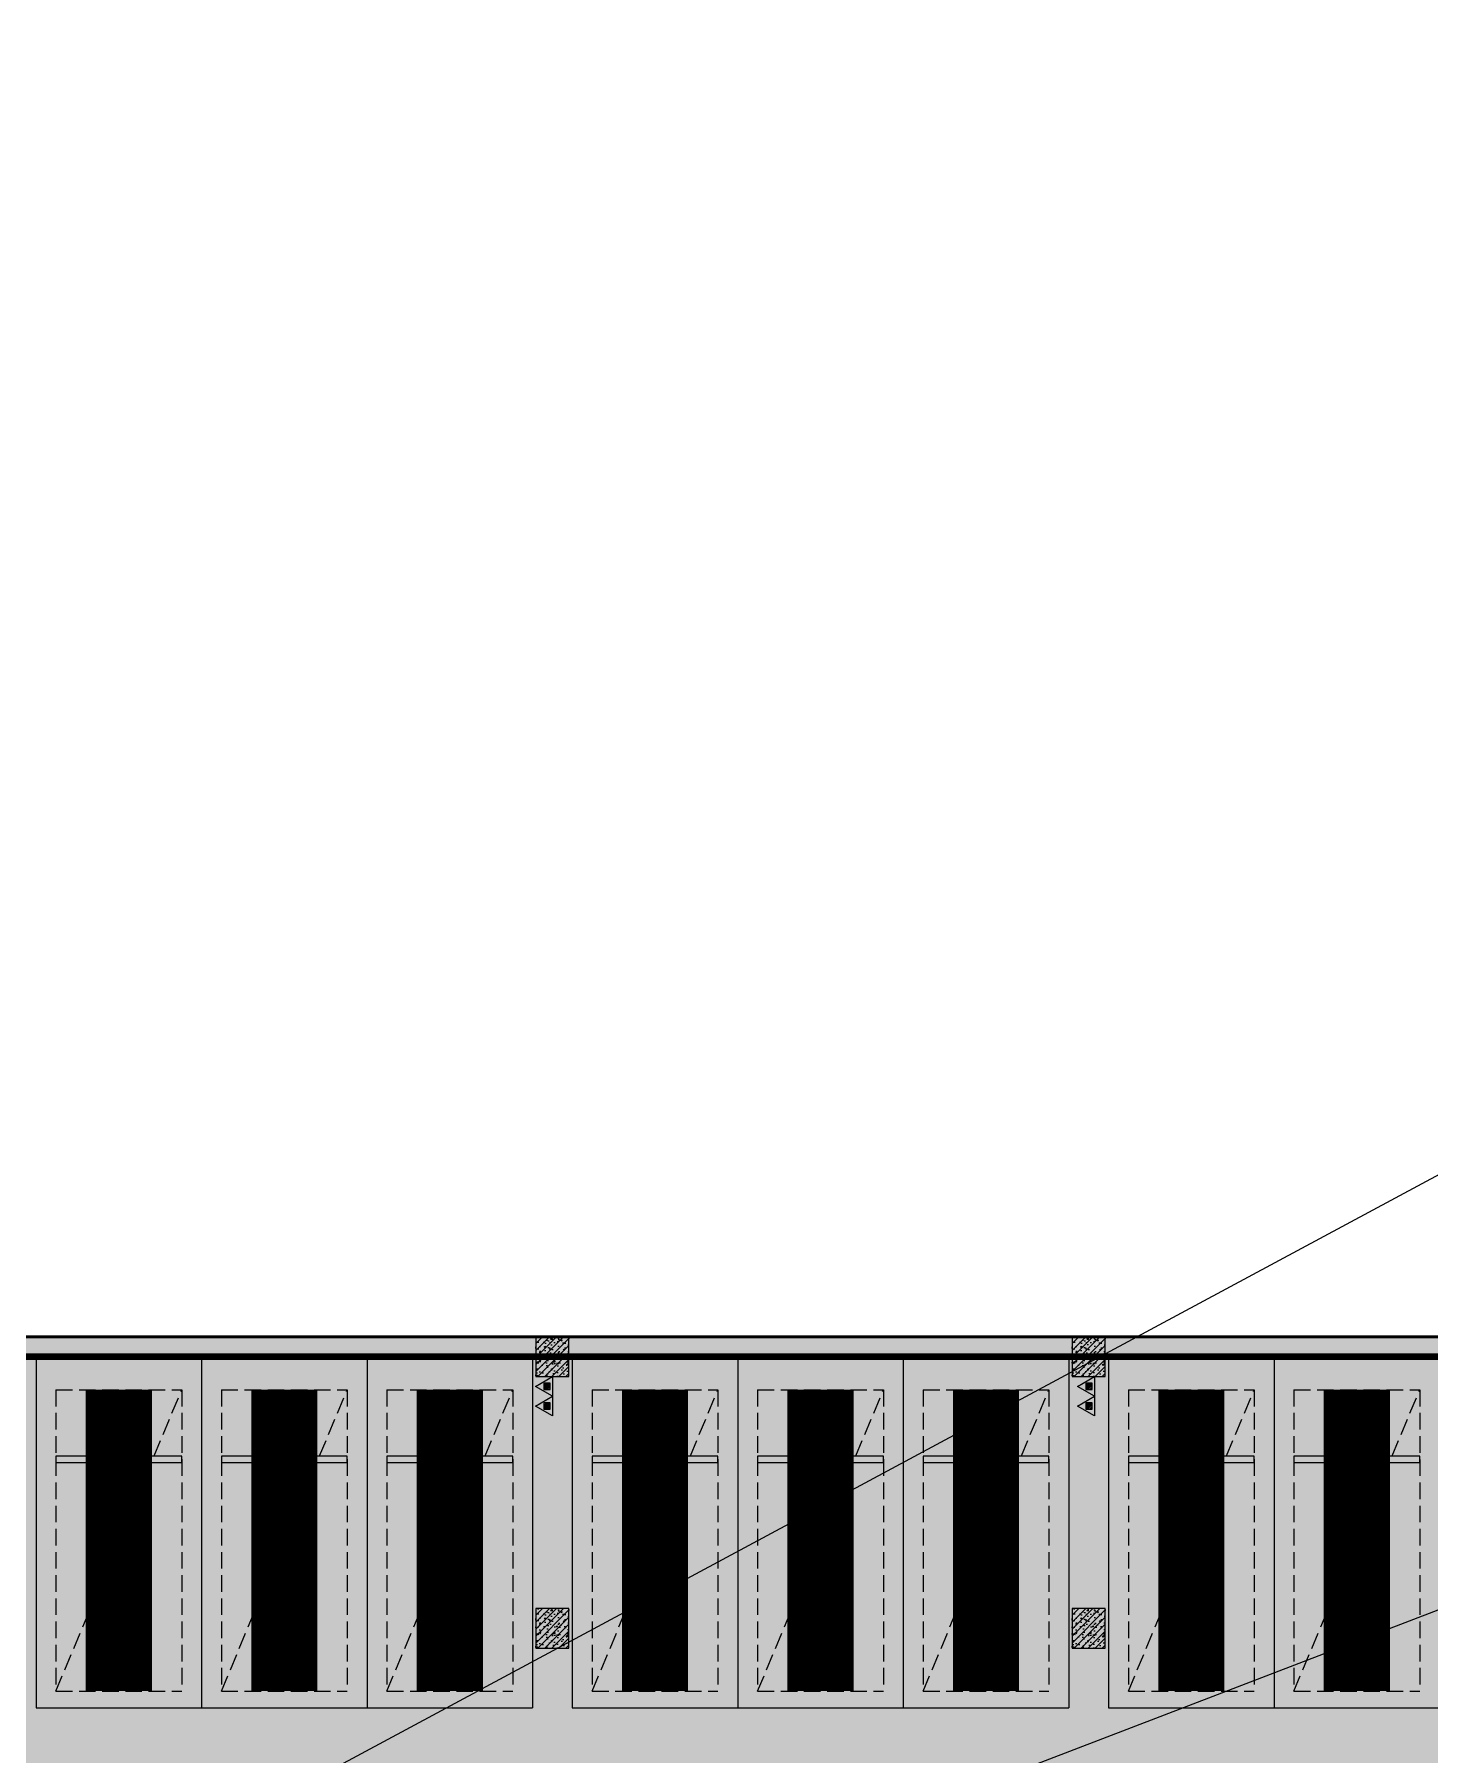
# Model space of a CAD drawing. Extents: x -1338203 to 1886333, y -530034 to 1031844.
# Drawn here: x 776032 to 797106, y 201521 to 227491 of the extents above; entities that cross this region are included whole.
import ezdxf

# ---------------------------------------------------------------- set-up
doc = ezdxf.new("R2010")
doc.units = 0
doc.header["$LTSCALE"] = 1000
doc.header["$MEASUREMENT"] = 0
doc.linetypes.add('A-001-平面B2$0$__DASH', pattern=[0.35, 0.25, -0.1])
doc.layers.add('AAD-A-PROOF', color=30, linetype='Continuous', plot=False)
doc.layers.add('负一层消火栓$0$AAD-A-MODIFY_20230609', color=201, linetype='Continuous', plot=False)
for name, color, linetype in [('p-a-regular', 5, 'Continuous'), ('S001地下一墙柱$0$0S-CW-HATCH', 251, 'Continuous'), ('S001地下一墙柱$0$0S-CW-HATCH-UP', 251, 'Continuous'), ('S001地下一墙柱$0$S001地下一墙柱$0$0S-CC-LINE', 52, 'Continuous'), ('S001地下一墙柱$0$S001地下一墙柱$0$0S-CW-HATCH', 251, 'Continuous'), ('S001地下一墙柱$0$S001地下一墙柱$0$0S-CW-HATCH-UP', 251, 'Continuous'), ('负一层消火栓$0$0P-EQUIP-FH', 7, 'Continuous')]:
    doc.layers.add(name, color=color, linetype=linetype)
doc.layers.add('p-a-regular-narrow', color=7, linetype='Continuous', true_color=0x9600ff)
doc.layers.add('p-a-wall', color=7, linetype='Continuous', lineweight=50)
doc.layers.add('p-h-walkable', color=7, linetype='Continuous', lineweight=70, true_color=0xf0f0f0)

# ---------------------------------------------------------------- blocks, each defined once
blk = doc.blocks.new('负一层消火栓$0$$TwtSys$00000546')
h = blk.add_hatch()
h.set_pattern_fill('ANSI31', color=256, scale=200, style=0)
h.set_pattern_definition([(45, (-38543.802, -6670.83), (-17.67767, 17.67767), [])])
h.paths.add_polyline_path([(-65, 174), (65, 174), (65, 44), (-65, 44)])
for points in [[(0, 344), (-198, 0), (198, 0)], [(-65, 174), (65, 174), (65, 44), (-65, 44)]]:
    blk.add_lwpolyline(points, close=True)
blk = doc.blocks.new('负一层消火栓')
at = {"layer": '负一层消火栓$0$AAD-A-MODIFY_20230609', "color": 4}
blk.add_line((-30597, -129633), (108874, -54708), dxfattribs=at)
at = {"layer": '负一层消火栓$0$0P-EQUIP-FH', "xscale": -0.7500000000000013, "yscale": 0.7500000000000013, "zscale": 0.75, "rotation": 90}
for p in [(17491, -99809), (25679, -99809), (17491, -100106), (25679, -100106)]:
    blk.add_blockref('负一层消火栓$0$$TwtSys$00000546', p, dxfattribs=at)

msp = doc.modelspace()

# ---------------------------------------------------------------- hatches: boundary and pattern name
at = {"layer": 'p-h-walkable', "ltscale": 0.002}
h = msp.add_hatch(color=256, dxfattribs=at)
h.dxf.hatch_style = 1
h.paths.add_polyline_path([(633826.6, 244460.7), (640276.6, 244575.6), (640576.6, 234544.8), (645576.7, 234544.6), (645576.7, 209278.9), (732355.9, 209029), (732355.1, 235229.9), (738506.7, 235229.9), (738506.6, 268838.9), (732734.3, 268838.9), (732734.3, 272898.9), (711963.1, 272898.9), (711963.1, 278984.7), (717256.7, 278984.7), (717256.7, 284049), (733571.6, 284135.6), (733996.6, 290449.1), (739216.6, 290449.1), (739766.6, 284299.1), (754626.6, 284299.1), (755296.6, 290449.1), (760516.6, 290449.1), (760816.6, 283049.1), (760816.3, 275879.2), (775122.6, 275879.2), (776006.6, 274138.9), (776006.6, 259429.1), (778716.6, 259429.1), (778716.6, 238849.1), (783416.6, 238849.1), (783416.6, 237229.1), (782066.6, 237229.1), (782066.6, 234429.1), (779546.6, 234429.1), (779546.6, 237129.1), (773916.6, 237129.1), (773916.6, 243229.1), (764306.6, 243225.6), (764306.6, 236639.1), (760766.6, 236639.1), (760766.6, 234429.1), (758246.6, 234429.1), (758246.6, 238649.1), (762116.6, 238649.1), (762116.6, 243225.6), (748656.6, 243225.6), (748756.3, 207529.1), (800106.6, 207528.9), (800206.7, 201639.7), (812908.2, 202239.1), (812576.6, 180449.3), (744206, 180449.3), (744206, 173439), (728556.7, 173439), (728556.6, 122289.1), (746356.6, 122289.1), (750916.6, 132325.6), (842896.6, 132325.6), (843211.6, 121345.6), (839116.6, 121345.6), (839116.6, 93449.1), (864906.6, 93449.1), (864906.6, 79694), (875856.6, 74929.1), (875856.6, 65749.1), (834560.6, 65749.1), (839142.9, 28436.3), (869465.5, 32160.2), (871163.4, 18334), (873704.3, 18646.1), (877328.9, 5540.2), (761876.2, -8638.5), (761133.2, 2082.3), (764950.9, 5291.5), (763253.1, 19116.3), (799242.7, 23536.1), (793807.6, 65749.1), (750756.6, 65749.1), (751556.6, 81645.6), (636016.6, 81645.6), (636016.6, 96345.6), (629416.6, 96345.6), (629416.6, 118203.2), (622306.6, 118203.2), (622286.6, 139083.2), (644406.6, 137003.2), (644406.6, 129968.2), (656656.6, 129968.2), (656406.6, 138083.2), (712156.6, 138083.2), (711856.6, 184449.1), (581811.6, 184349.1), (581826.6, 197199.1), (585876.6, 197449.1), (585976.6, 209279), (629226.6, 209578.9), (628926.8, 236145.4), (633826.6, 236145.6)])
at = {"layer": 'S001地下一墙柱$0$0S-CW-HATCH'}
h = msp.add_hatch(color=256, dxfattribs=at)
h.dxf.hatch_style = 1
h.paths.add_polyline_path([(749056.7, 232249), (749056.7, 207828.9), (800606.6, 207829.1), (800606.6, 201639.7), (800206.7, 201639.7), (800206.7, 207528.9), (748756.3, 207529.1), (748756.3, 232248.9)])
at = {"layer": 'S001地下一墙柱$0$0S-CW-HATCH-UP'}
h = msp.add_hatch(dxfattribs=at)
h.set_pattern_fill('钢筋混凝土', color=256, scale=30)
h.set_pattern_definition([(45, (-9296980.81, -620439.075), (-53.0330086, 53.0330086), []), (50, (-9296980.81, -620439.08), (215.1780548, -18.8256405), [22.5, -247.5]), (355, (-9296980.8, -620439.08), (-41.6254, 225.65764), [18, -198]), (100.4514, (-9296962.88, -620440.64), (173.5528145, 206.8318626), [19.122057, -210.3426336]), (46.1842, (-9296980.8, -620379.08), (320.1723146, -49.655704), [33.75, -371.25]), (96.6356, (-9296954.13, -620383.2), (280.398812, 292.235361), [28.683086, -315.5139]), (351.1842, (-9296980.8, -620379.08), (280.398584, 292.23558), [27, -297]), (21, (-9296950.81, -620394.08), (179.0721156, -120.7856672), [22.5, -247.5]), (326, (-9296950.8, -620394.08), (72.9945996, 217.5450135), [18, -198]), (71.4514, (-9296935.89, -620404.14), (252.0667886, 96.759149), [19.122057, -210.3426336]), (37.5, (-9296980.81, -620439.075), (3.6479566, 99.86815615), [0, -195.6, 0, -201, 0, -198.75]), (7.5, (-9296980.81, -620439.08), (78.9208612, 118.3235136), [0, -114.6, 0, -191.1, 0, -75.75]), (327.5, (-9297047.71, -620439.075), (160.14673085, -6.7664615), [0, -75, 0, -234, 0, -310.5]), (317.5, (-9297077.71, -620439.08), (174.9558508, 30.0314947), [0, -97.5, 0, -155.4, 0, -220.5])])
h.paths.add_polyline_path([(749056.7, 232249), (749056.7, 207828.9), (800606.6, 207829.1), (800606.6, 201639.7), (800206.7, 201639.7), (800206.7, 207528.9), (748756.3, 207529.1), (748756.3, 232248.9)])
at = {"layer": 'S001地下一墙柱$0$S001地下一墙柱$0$0S-CW-HATCH'}
h = msp.add_hatch(color=256, dxfattribs=at)
h.dxf.hatch_style = 1
h.paths.add_polyline_path([(784106.6, 207829.1), (783606.6, 207829.1), (783606.6, 207229.1), (784106.6, 207229.1)])
h = msp.add_hatch(color=256, dxfattribs=at)
h.dxf.hatch_style = 1
h.paths.add_polyline_path([(784106.6, 207829.1), (783606.6, 207829.1), (783606.6, 207229.1), (784106.6, 207229.1)])
h = msp.add_hatch(color=256, dxfattribs=at)
h.dxf.hatch_style = 1
h.paths.add_polyline_path([(792206.6, 207829.1), (791706.6, 207829.1), (791706.6, 207229.1), (792206.6, 207229.1)])
h = msp.add_hatch(color=256, dxfattribs=at)
h.dxf.hatch_style = 1
h.paths.add_polyline_path([(792206.6, 207829.1), (791706.6, 207829.1), (791706.6, 207229.1), (792206.6, 207229.1)])
h = msp.add_hatch(color=256, dxfattribs=at)
h.dxf.hatch_style = 1
h.paths.add_polyline_path([(784106.6, 203729.1), (783606.6, 203729.1), (783606.6, 203129.1), (784106.6, 203129.1)])
h = msp.add_hatch(color=256, dxfattribs=at)
h.dxf.hatch_style = 1
h.paths.add_polyline_path([(792206.6, 203729.1), (791706.6, 203729.1), (791706.6, 203129.1), (792206.6, 203129.1)])
at = {"layer": 'S001地下一墙柱$0$S001地下一墙柱$0$0S-CW-HATCH-UP'}
h = msp.add_hatch(dxfattribs=at)
h.set_pattern_fill('钢筋混凝土', color=256, scale=30)
h.set_pattern_definition([(45, (816417.33, 216780.8), (-53.03301, 53.03301), []), (50, (816417.33, 216780.8), (215.1781, -18.8256), [22.5, -247.5]), (355, (816417.33, 216780.8), (-41.6254, 225.6576), [18, -198]), (100.4514, (816435.26, 216779.23), (173.5528, 206.8319), [19.122, -210.3426]), (46.1842, (816417.33, 216840.8), (320.1723, -49.6557), [33.75, -371.25]), (96.6356, (816444, 216836.66), (280.3988, 292.2354), [28.683, -315.514]), (351.1842, (816417.33, 216840.8), (280.3986, 292.2356), [27, -297]), (21, (816447.33, 216825.8), (179.0721, -120.7857), [22.5, -247.5]), (326, (816447.33, 216825.8), (72.9946, 217.545), [18, -198]), (71.4514, (816462.25, 216815.74), (252.0668, 96.7591), [19.122, -210.3426]), (37.5, (816417.33, 216780.8), (3.64796, 99.86816), [0, -195.6, 0, -201, 0, -198.75]), (7.5, (816417.33, 216780.8), (78.92086, 118.3235), [0, -114.6, 0, -191.1, 0, -75.75]), (327.5, (816350.43, 216780.8), (160.14673, -6.76646), [0, -75, 0, -234, 0, -310.5]), (317.5, (816320.43, 216780.8), (174.95585, 30.0315), [0, -97.5, 0, -155.4, 0, -220.5])])
h.paths.add_polyline_path([(784106.6, 207829.1), (783606.6, 207829.1), (783606.6, 207229.1), (784106.6, 207229.1)])
h = msp.add_hatch(dxfattribs=at)
h.set_pattern_fill('钢筋混凝土', color=256, scale=30)
h.set_pattern_definition([(45, (816417.33, 216780.81), (-53.03301, 53.03301), []), (50, (816417.33, 216780.81), (215.1781, -18.8256), [22.5, -247.5]), (355, (816417.33, 216780.81), (-41.6254, 225.6576), [18, -198]), (100.4514, (816435.26, 216779.24), (173.5528, 206.8319), [19.122, -210.3426]), (46.1842, (816417.33, 216840.8), (320.1723, -49.6557), [33.75, -371.25]), (96.6356, (816444, 216836.67), (280.3988, 292.2354), [28.683, -315.514]), (351.1842, (816417.33, 216840.8), (280.3986, 292.2356), [27, -297]), (21, (816447.33, 216825.81), (179.0721, -120.7857), [22.5, -247.5]), (326, (816447.33, 216825.81), (72.9946, 217.545), [18, -198]), (71.4514, (816462.25, 216815.75), (252.0668, 96.7591), [19.122, -210.3426]), (37.5, (816417.33, 216780.81), (3.64796, 99.86816), [0, -195.6, 0, -201, 0, -198.75]), (7.5, (816417.33, 216780.81), (78.92086, 118.3235), [0, -114.6, 0, -191.1, 0, -75.75]), (327.5, (816350.43, 216780.81), (160.14673, -6.76646), [0, -75, 0, -234, 0, -310.5]), (317.5, (816320.43, 216780.81), (174.95585, 30.0315), [0, -97.5, 0, -155.4, 0, -220.5])])
h.paths.add_polyline_path([(784106.6, 207829.1), (783606.6, 207829.1), (783606.6, 207229.1), (784106.6, 207229.1)])
h = msp.add_hatch(dxfattribs=at)
h.set_pattern_fill('钢筋混凝土', color=256, scale=30)
h.set_pattern_definition([(45, (824517.33, 216780.82), (-53.03301, 53.03301), []), (50, (824517.33, 216780.82), (215.1781, -18.8256), [22.5, -247.5]), (355, (824517.33, 216780.82), (-41.6254, 225.6576), [18, -198]), (100.4514, (824535.26, 216779.25), (173.5528, 206.8319), [19.122, -210.3426]), (46.1842, (824517.33, 216840.82), (320.1723, -49.6557), [33.75, -371.25]), (96.6356, (824544, 216836.68), (280.3988, 292.2354), [28.683, -315.514]), (351.1842, (824517.33, 216840.82), (280.3986, 292.2356), [27, -297]), (21, (824547.33, 216825.82), (179.0721, -120.7857), [22.5, -247.5]), (326, (824547.33, 216825.82), (72.9946, 217.545), [18, -198]), (71.4514, (824562.25, 216815.76), (252.0668, 96.7591), [19.122, -210.3426]), (37.5, (824517.33, 216780.82), (3.64796, 99.86816), [0, -195.6, 0, -201, 0, -198.75]), (7.5, (824517.33, 216780.82), (78.92086, 118.3235), [0, -114.6, 0, -191.1, 0, -75.75]), (327.5, (824450.43, 216780.82), (160.14673, -6.76646), [0, -75, 0, -234, 0, -310.5]), (317.5, (824420.43, 216780.82), (174.95585, 30.0315), [0, -97.5, 0, -155.4, 0, -220.5])])
h.paths.add_polyline_path([(792206.6, 207829.1), (791706.6, 207829.1), (791706.6, 207229.1), (792206.6, 207229.1)])
h = msp.add_hatch(dxfattribs=at)
h.set_pattern_fill('钢筋混凝土', color=256, scale=30)
h.set_pattern_definition([(45, (824517.33, 216780.83), (-53.03301, 53.03301), []), (50, (824517.33, 216780.83), (215.1781, -18.8256), [22.5, -247.5]), (355, (824517.33, 216780.83), (-41.6254, 225.6576), [18, -198]), (100.4514, (824535.26, 216779.26), (173.5528, 206.8319), [19.122, -210.3426]), (46.1842, (824517.33, 216840.83), (320.1723, -49.6557), [33.75, -371.25]), (96.6356, (824544, 216836.7), (280.3988, 292.2354), [28.683, -315.514]), (351.1842, (824517.33, 216840.83), (280.3986, 292.2356), [27, -297]), (21, (824547.33, 216825.83), (179.0721, -120.7857), [22.5, -247.5]), (326, (824547.33, 216825.83), (72.9946, 217.545), [18, -198]), (71.4514, (824562.25, 216815.77), (252.0668, 96.7591), [19.122, -210.3426]), (37.5, (824517.33, 216780.83), (3.64796, 99.86816), [0, -195.6, 0, -201, 0, -198.75]), (7.5, (824517.33, 216780.83), (78.92086, 118.3235), [0, -114.6, 0, -191.1, 0, -75.75]), (327.5, (824450.43, 216780.83), (160.14673, -6.76646), [0, -75, 0, -234, 0, -310.5]), (317.5, (824420.43, 216780.83), (174.95585, 30.0315), [0, -97.5, 0, -155.4, 0, -220.5])])
h.paths.add_polyline_path([(792206.6, 207829.1), (791706.6, 207829.1), (791706.6, 207229.1), (792206.6, 207229.1)])
h = msp.add_hatch(dxfattribs=at)
h.set_pattern_fill('钢筋混凝土', color=256, scale=30)
h.set_pattern_definition([(45, (816417.33, 212680.8), (-53.03301, 53.03301), []), (50, (816417.33, 212680.8), (215.1781, -18.8256), [22.5, -247.5]), (355, (816417.33, 212680.8), (-41.6254, 225.6576), [18, -198]), (100.4514, (816435.26, 212679.23), (173.5528, 206.8319), [19.122, -210.3426]), (46.1842, (816417.33, 212740.8), (320.1723, -49.6557), [33.75, -371.25]), (96.6356, (816444, 212736.66), (280.3988, 292.2354), [28.683, -315.514]), (351.1842, (816417.33, 212740.8), (280.3986, 292.2356), [27, -297]), (21, (816447.33, 212725.8), (179.0721, -120.7857), [22.5, -247.5]), (326, (816447.33, 212725.8), (72.9946, 217.545), [18, -198]), (71.4514, (816462.25, 212715.74), (252.0668, 96.7591), [19.122, -210.3426]), (37.5, (816417.33, 212680.8), (3.64796, 99.86816), [0, -195.6, 0, -201, 0, -198.75]), (7.5, (816417.33, 212680.8), (78.92086, 118.3235), [0, -114.6, 0, -191.1, 0, -75.75]), (327.5, (816350.43, 212680.8), (160.14673, -6.76646), [0, -75, 0, -234, 0, -310.5]), (317.5, (816320.43, 212680.8), (174.95585, 30.0315), [0, -97.5, 0, -155.4, 0, -220.5])])
h.paths.add_polyline_path([(784106.6, 203729.1), (783606.6, 203729.1), (783606.6, 203129.1), (784106.6, 203129.1)])
h = msp.add_hatch(dxfattribs=at)
h.set_pattern_fill('钢筋混凝土', color=256, scale=30)
h.set_pattern_definition([(45, (824517.33, 212680.82), (-53.03301, 53.03301), []), (50, (824517.33, 212680.82), (215.1781, -18.8256), [22.5, -247.5]), (355, (824517.33, 212680.82), (-41.6254, 225.6576), [18, -198]), (100.4514, (824535.26, 212679.25), (173.5528, 206.8319), [19.122, -210.3426]), (46.1842, (824517.33, 212740.82), (320.1723, -49.6557), [33.75, -371.25]), (96.6356, (824544, 212736.68), (280.3988, 292.2354), [28.683, -315.514]), (351.1842, (824517.33, 212740.82), (280.3986, 292.2356), [27, -297]), (21, (824547.33, 212725.82), (179.0721, -120.7857), [22.5, -247.5]), (326, (824547.33, 212725.82), (72.9946, 217.545), [18, -198]), (71.4514, (824562.25, 212715.76), (252.0668, 96.7591), [19.122, -210.3426]), (37.5, (824517.33, 212680.82), (3.64796, 99.86816), [0, -195.6, 0, -201, 0, -198.75]), (7.5, (824517.33, 212680.82), (78.92086, 118.3235), [0, -114.6, 0, -191.1, 0, -75.75]), (327.5, (824450.43, 212680.82), (160.14673, -6.76646), [0, -75, 0, -234, 0, -310.5]), (317.5, (824420.43, 212680.82), (174.95585, 30.0315), [0, -97.5, 0, -155.4, 0, -220.5])])
h.paths.add_polyline_path([(792206.6, 203729.1), (791706.6, 203729.1), (791706.6, 203129.1), (792206.6, 203129.1)])

# ---------------------------------------------------------------- linework, layer by layer
for p, q in [((776056.5, 207529.2), (776056.5, 202229.2)), ((776056.5, 207529.2), (778556.5, 207529.2)), ((778556.5, 207529.2), (778556.5, 202229.2)), ((778556.5, 207529.2), (778556.5, 202229.2)), ((778556.5, 207529.2), (781056.5, 207529.2)), ((781056.5, 207529.2), (781056.5, 202229.2)), ((781056.5, 207529.2), (781056.5, 202229.2)), ((781056.5, 207529.2), (783556.5, 207529.2)), ((783556.5, 207529.2), (783556.5, 202229.2)), ((784156.5, 207529.2), (784156.5, 202229.2)), ((784156.5, 207529.2), (786656.5, 207529.2)), ((786656.5, 207529.2), (786656.5, 202229.2)), ((786656.5, 207529.2), (786656.5, 202229.2)), ((786656.5, 207529.2), (789156.5, 207529.2)), ((789156.5, 207529.2), (789156.5, 202229.2)), ((789156.5, 207529.2), (789156.5, 202229.2)), ((789156.5, 207529.2), (791656.5, 207529.2)), ((791656.5, 207529.2), (791656.5, 202229.2)), ((792256.5, 207529.2), (792256.5, 202229.2)), ((792256.5, 207529.2), (794756.5, 207529.2)), ((794756.5, 207529.2), (794756.5, 202229.2)), ((794756.5, 207529.1), (794756.5, 202229.1)), ((794756.5, 207529.1), (797256.5, 207529.1)), ((776056.5, 202229.2), (778556.5, 202229.2)), ((778556.5, 202229.2), (781056.5, 202229.2)), ((781056.5, 202229.2), (783556.5, 202229.2)), ((784156.5, 202229.2), (786656.5, 202229.2)), ((786656.5, 202229.2), (789156.5, 202229.2)), ((789156.5, 202229.2), (791656.5, 202229.2)), ((792256.5, 202229.2), (794756.5, 202229.2)), ((794756.5, 202229.1), (797256.5, 202229.1))]:
    msp.add_line(p, q)
at = {"linetype": 'A-001-平面B2$0$__DASH'}
for p, q in [((776356.5, 207029.2), (778256.5, 207029.2)), ((776356.5, 207029.2), (776356.5, 202479.2)), ((778256.5, 207029.2), (778256.5, 202479.2)), ((778856.5, 207029.2), (780756.5, 207029.2)), ((778856.5, 207029.2), (778856.5, 202479.2)), ((780756.5, 207029.2), (780756.5, 202479.2)), ((781356.5, 207029.2), (783256.5, 207029.2)), ((781356.5, 207029.2), (781356.5, 202479.2)), ((783256.5, 207029.2), (783256.5, 202479.2)), ((784456.5, 207029.2), (786356.5, 207029.2)), ((784456.5, 207029.2), (784456.5, 202479.2)), ((786356.5, 207029.2), (786356.5, 202479.2)), ((786956.5, 207029.2), (788856.5, 207029.2)), ((786956.5, 207029.2), (786956.5, 202479.2)), ((788856.5, 207029.2), (788856.5, 202479.2)), ((789456.5, 207029.2), (791356.5, 207029.2)), ((789456.5, 207029.2), (789456.5, 202479.2)), ((791356.5, 207029.2), (791356.5, 202479.2)), ((792556.5, 207029.2), (794456.5, 207029.2)), ((792556.5, 207029.2), (792556.5, 202479.2)), ((794456.5, 207029.2), (794456.5, 202479.2)), ((795056.5, 207029.1), (796956.5, 207029.1)), ((795056.5, 207029.1), (795056.5, 202479.1)), ((796956.5, 207029.1), (796956.5, 202479.1)), ((776356.5, 202479.2), (778256.5, 202479.2)), ((778856.5, 202479.2), (780756.5, 202479.2)), ((781356.5, 202479.2), (783256.5, 202479.2)), ((784456.5, 202479.2), (786356.5, 202479.2)), ((786956.5, 202479.2), (788856.5, 202479.2)), ((789456.5, 202479.2), (791356.5, 202479.2)), ((792556.5, 202479.2), (794456.5, 202479.2)), ((795056.5, 202479.1), (796956.5, 202479.1))]:
    msp.add_line(p, q, dxfattribs=at)
for points in [[(776356.5, 202479.2), (778256.5, 207029.2)], [(778856.5, 202479.2), (780756.5, 207029.2)], [(781356.5, 202479.2), (783256.5, 207029.2)], [(784456.5, 202479.2), (786356.5, 207029.2)], [(786956.5, 202479.2), (788856.5, 207029.2)], [(789456.5, 202479.2), (791356.5, 207029.2)], [(792556.5, 202479.2), (794456.5, 207029.2)], [(795056.5, 202479.1), (796956.5, 207029.1)]]:
    msp.add_lwpolyline(points, dxfattribs=at)
for points in [[(778256.5, 206029.2), (776356.5, 206029.2), (776356.5, 205929.2), (778256.5, 205929.2)], [(780756.5, 206029.2), (778856.5, 206029.2), (778856.5, 205929.2), (780756.5, 205929.2)], [(783256.5, 206029.2), (781356.5, 206029.2), (781356.5, 205929.2), (783256.5, 205929.2)], [(786356.5, 206029.2), (784456.5, 206029.2), (784456.5, 205929.2), (786356.5, 205929.2)], [(788856.5, 206029.2), (786956.5, 206029.2), (786956.5, 205929.2), (788856.5, 205929.2)], [(791356.5, 206029.2), (789456.5, 206029.2), (789456.5, 205929.2), (791356.5, 205929.2)], [(794456.5, 206029.2), (792556.5, 206029.2), (792556.5, 205929.2), (794456.5, 205929.2)], [(796956.5, 206029.1), (795056.5, 206029.1), (795056.5, 205929.1), (796956.5, 205929.1)]]:
    msp.add_lwpolyline(points, close=True)
at = {"layer": 'AAD-A-PROOF', "color": 241, "ltscale": 0.002}
msp.add_line((733583.1, 179308.3), (916777.7, 249530.2), dxfattribs=at)
at = {"layer": 'p-a-regular', "ltscale": 0.002, "const_width": 1000}
for points in [[(777306.5, 207029.2), (777306.5, 202479.2)], [(782306.5, 207029.2), (782306.5, 202479.2)], [(785406.5, 207029.2), (785406.5, 202479.2)], [(790406.5, 207029.2), (790406.5, 202479.2)], [(793506.5, 207029.2), (793506.5, 202479.2)]]:
    msp.add_lwpolyline(points, dxfattribs=at)
at = {"layer": 'p-a-regular-narrow', "ltscale": 0.002, "const_width": 1000}
for points in [[(779806.5, 207029.2), (779806.5, 202479.2)], [(787906.5, 207029.2), (787906.5, 202479.2)], [(796006.5, 207029.1), (796006.5, 202479.1)]]:
    msp.add_lwpolyline(points, dxfattribs=at)
at = {"layer": 'p-a-wall', "elevation": 0, "flags": 128}
msp.add_lwpolyline([(749056.7, 232249), (749056.7, 207828.9), (800606.6, 207829.1), (800606.6, 201639.7), (800206.7, 201639.7), (800206.7, 207528.9), (748756.3, 207529.1), (748756.3, 232248.9)], close=True, dxfattribs=at)
at = {"layer": 'p-h-walkable', "ltscale": 0.002, "const_width": 100}
msp.add_lwpolyline([(778716.6, 259429.1), (778716.6, 238849.1), (783416.6, 238849.1), (783416.6, 237229.1), (782066.6, 237229.1), (782066.6, 234429.1), (779546.6, 234429.1), (779546.6, 237129.1), (773916.6, 237129.1), (773916.6, 243229.1), (764306.6, 243225.6), (764306.6, 236639.1), (760766.6, 236639.1), (760766.6, 234429.1), (758246.6, 234429.1), (758246.6, 238649.1), (762116.6, 238649.1), (762116.6, 243225.6), (748656.6, 243225.6), (748756.3, 207529.1), (800106.6, 207528.9)], dxfattribs=at)
at = {"layer": 'S001地下一墙柱$0$S001地下一墙柱$0$0S-CC-LINE'}
for points in [[(784106.6, 207829.1), (783606.6, 207829.1), (783606.6, 207229.1), (784106.6, 207229.1)], [(784106.6, 207829.1), (783606.6, 207829.1), (783606.6, 207229.1), (784106.6, 207229.1)], [(792206.6, 207829.1), (791706.6, 207829.1), (791706.6, 207229.1), (792206.6, 207229.1)], [(792206.6, 207829.1), (791706.6, 207829.1), (791706.6, 207229.1), (792206.6, 207229.1)], [(784106.6, 203729.1), (783606.6, 203729.1), (783606.6, 203129.1), (784106.6, 203129.1)], [(792206.6, 203729.1), (791706.6, 203729.1), (791706.6, 203129.1), (792206.6, 203129.1)]]:
    msp.add_lwpolyline(points, close=True, dxfattribs=at)

# ---------------------------------------------------------------- block references
at = {"ltscale": 0.002}
msp.add_blockref('负一层消火栓', (766365.4, 306889.1), dxfattribs=at)

doc.saveas('drawing.dxf')
